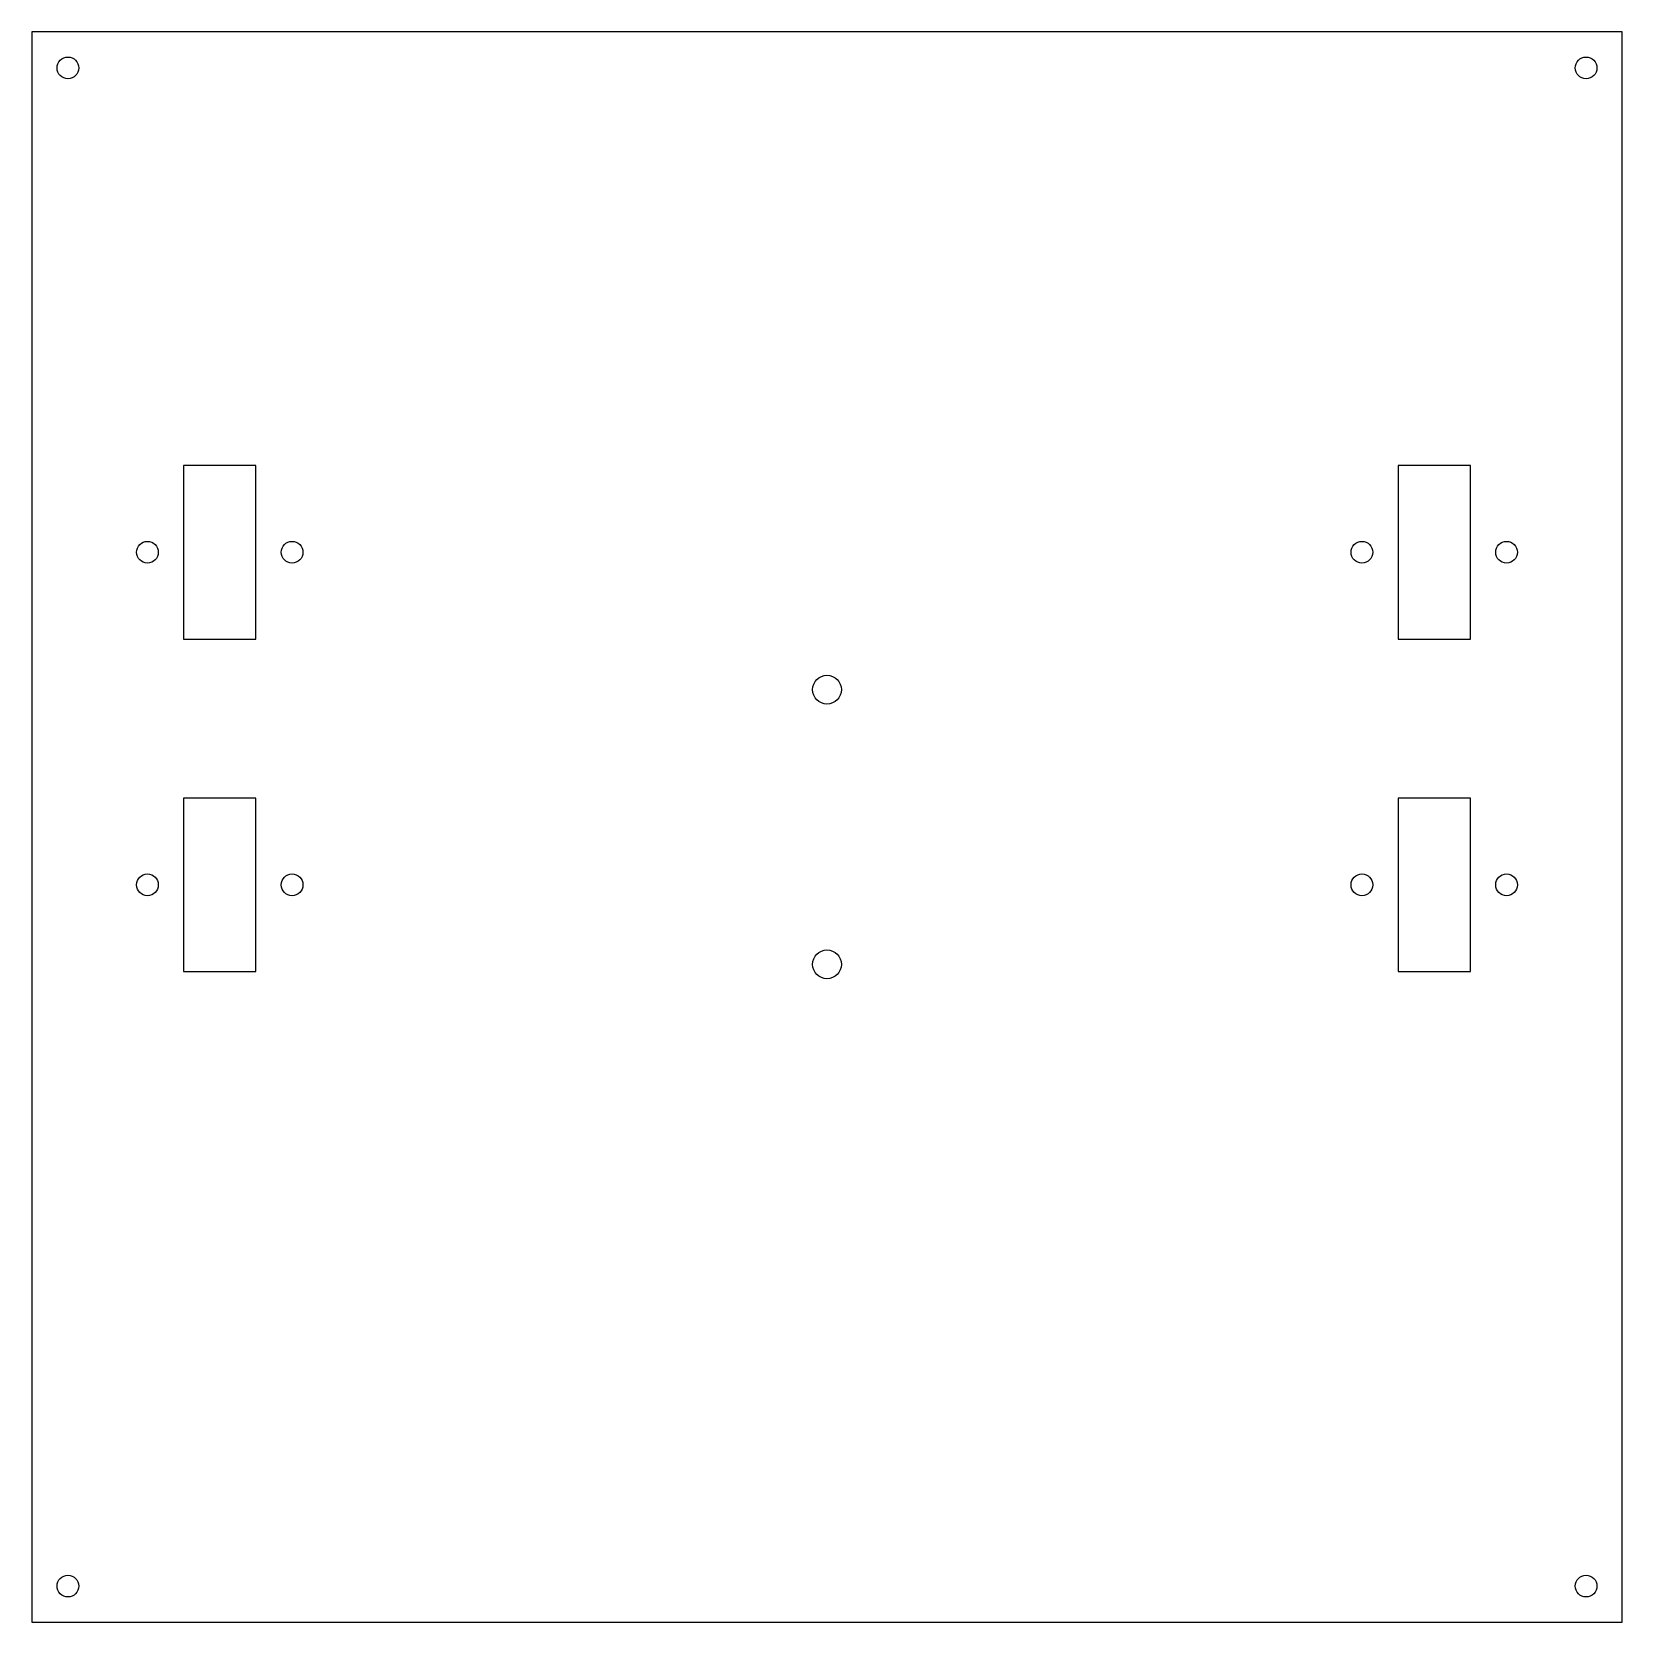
# Model space of a CAD drawing. Header units: inches. Extents: x 4.43 to 13.09, y -3.51 to 5.15.
import ezdxf

# ---------------------------------------------------------------- set-up
doc = ezdxf.new("R2010")
doc.units = ezdxf.units.IN
doc.header["$MEASUREMENT"] = 0

msp = doc.modelspace()

# ---------------------------------------------------------------- linework, layer by layer
at = {"color": 7, "linetype": 'Continuous', "lineweight": 25}
for p, q in [((13.0914, 5.1501), (4.43, 5.1501)), ((4.43, 5.1501), (4.43, -3.5113)), ((13.0914, -3.5113), (13.0914, 5.1501)), ((5.6505, 2.7879), (5.2568, 2.7879)), ((5.2568, 2.7879), (5.2568, 1.843)), ((5.6505, 1.843), (5.6505, 2.7879)), ((12.2647, 2.7879), (11.871, 2.7879)), ((11.871, 2.7879), (11.871, 1.843)), ((12.2647, 1.843), (12.2647, 2.7879)), ((5.2568, 1.843), (5.6505, 1.843)), ((11.871, 1.843), (12.2647, 1.843)), ((5.6505, 0.9769), (5.2568, 0.9769)), ((5.2568, 0.9769), (5.2568, 0.032)), ((5.6505, 0.032), (5.6505, 0.9769)), ((12.2647, 0.9769), (11.871, 0.9769)), ((11.871, 0.9769), (11.871, 0.032)), ((12.2647, 0.032), (12.2647, 0.9769)), ((5.2568, 0.032), (5.6505, 0.032)), ((11.871, 0.032), (12.2647, 0.032)), ((4.43, -3.5113), (13.0914, -3.5113))]:
    msp.add_line(p, q, dxfattribs=at)
for centre, radius in [((4.6269, 4.9532), 0.0591), ((12.8946, 4.9532), 0.0591), ((5.0599, 2.3155), 0.0591), ((5.8473, 2.3155), 0.0591), ((11.6741, 2.3155), 0.0591), ((12.4615, 2.3155), 0.0591), ((8.7607, 1.5674), 0.0787), ((5.0599, 0.5044), 0.0591), ((5.8473, 0.5044), 0.0591), ((11.6741, 0.5044), 0.0591), ((12.4615, 0.5044), 0.0591), ((8.7607, 0.0714), 0.0787), ((4.6269, -3.3145), 0.0591), ((12.8946, -3.3145), 0.0591)]:
    msp.add_circle(centre, radius, dxfattribs=at)

doc.saveas('drawing.dxf')
